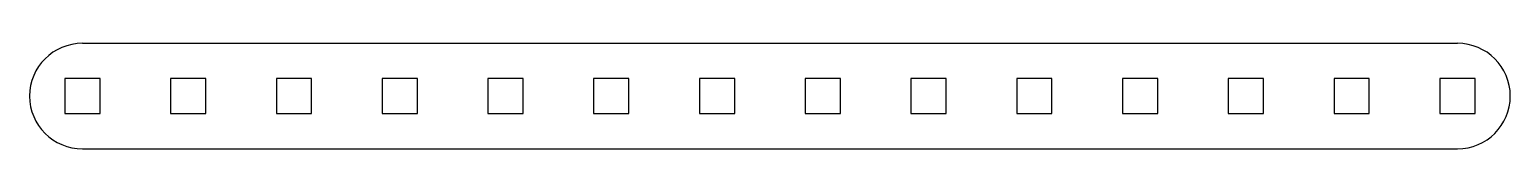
# Model space of a CAD drawing. Header units: millimetres. Extents: x 5 to 131, y 288 to 297.
import ezdxf

# ---------------------------------------------------------------- set-up
doc = ezdxf.new("R2010")
doc.units = ezdxf.units.MM
doc.layers.add('Default', color=7, linetype='Continuous')

# ---------------------------------------------------------------- blocks, each defined once
blk = doc.blocks.new('SE')
at = {"layer": 'Default', "color": 7, "linetype": 'Continuous'}
for p, q in [((8.4, 293.77), (8.4, 290.77)), ((11.4, 293.77), (8.4, 293.77)), ((11.4, 290.77), (11.4, 293.77)), ((8.4, 290.77), (11.4, 290.77))]:
    blk.add_line(p, q, dxfattribs=at)
blk = doc.blocks.new('SE1')
at = {"layer": 'Default', "color": 7, "linetype": 'Continuous'}
for p, q in [((17.4, 293.77), (17.4, 290.77)), ((20.4, 293.77), (17.4, 293.77)), ((20.4, 290.77), (20.4, 293.77)), ((17.4, 290.77), (20.4, 290.77))]:
    blk.add_line(p, q, dxfattribs=at)
blk = doc.blocks.new('SE2')
at = {"layer": 'Default', "color": 7, "linetype": 'Continuous'}
for p, q in [((26.4, 293.77), (26.4, 290.77)), ((29.4, 293.77), (26.4, 293.77)), ((29.4, 290.77), (29.4, 293.77)), ((26.4, 290.77), (29.4, 290.77))]:
    blk.add_line(p, q, dxfattribs=at)
blk = doc.blocks.new('SE3')
at = {"layer": 'Default', "color": 7, "linetype": 'Continuous'}
for p, q in [((35.4, 293.77), (35.4, 290.77)), ((38.4, 293.77), (35.4, 293.77)), ((38.4, 290.77), (38.4, 293.77)), ((35.4, 290.77), (38.4, 290.77))]:
    blk.add_line(p, q, dxfattribs=at)
blk = doc.blocks.new('SE4')
at = {"layer": 'Default', "color": 7, "linetype": 'Continuous'}
for p, q in [((44.4, 293.77), (44.4, 290.77)), ((47.4, 293.77), (44.4, 293.77)), ((47.4, 290.77), (47.4, 293.77)), ((44.4, 290.77), (47.4, 290.77))]:
    blk.add_line(p, q, dxfattribs=at)
blk = doc.blocks.new('SE5')
at = {"layer": 'Default', "color": 7, "linetype": 'Continuous'}
for p, q in [((53.4, 293.77), (53.4, 290.77)), ((56.4, 293.77), (53.4, 293.77)), ((56.4, 290.77), (56.4, 293.77)), ((53.4, 290.77), (56.4, 290.77))]:
    blk.add_line(p, q, dxfattribs=at)
blk = doc.blocks.new('SE6')
at = {"layer": 'Default', "color": 7, "linetype": 'Continuous'}
for p, q in [((62.4, 293.77), (62.4, 290.77)), ((65.4, 293.77), (62.4, 293.77)), ((65.4, 290.77), (65.4, 293.77)), ((62.4, 290.77), (65.4, 290.77))]:
    blk.add_line(p, q, dxfattribs=at)
blk = doc.blocks.new('SE7')
at = {"layer": 'Default', "color": 7, "linetype": 'Continuous'}
for p, q in [((71.4, 293.77), (71.4, 290.77)), ((74.4, 293.77), (71.4, 293.77)), ((74.4, 290.77), (74.4, 293.77)), ((71.4, 290.77), (74.4, 290.77))]:
    blk.add_line(p, q, dxfattribs=at)
blk = doc.blocks.new('SE8')
at = {"layer": 'Default', "color": 7, "linetype": 'Continuous'}
for p, q in [((80.4, 293.77), (80.4, 290.77)), ((83.4, 293.77), (80.4, 293.77)), ((83.4, 290.77), (83.4, 293.77)), ((80.4, 290.77), (83.4, 290.77))]:
    blk.add_line(p, q, dxfattribs=at)
blk = doc.blocks.new('SE9')
at = {"layer": 'Default', "color": 7, "linetype": 'Continuous'}
for p, q in [((89.4, 293.77), (89.4, 290.77)), ((92.4, 293.77), (89.4, 293.77)), ((92.4, 290.77), (92.4, 293.77)), ((89.4, 290.77), (92.4, 290.77))]:
    blk.add_line(p, q, dxfattribs=at)
blk = doc.blocks.new('SE10')
at = {"layer": 'Default', "color": 7, "linetype": 'Continuous'}
for p, q in [((125.4, 293.77), (125.4, 290.77)), ((128.4, 293.77), (125.4, 293.77)), ((128.4, 290.77), (128.4, 293.77)), ((125.4, 290.77), (128.4, 290.77))]:
    blk.add_line(p, q, dxfattribs=at)
blk = doc.blocks.new('SE11')
at = {"layer": 'Default', "color": 7, "linetype": 'Continuous'}
for p, q in [((98.4, 293.77), (98.4, 290.77)), ((101.4, 293.77), (98.4, 293.77)), ((101.4, 290.77), (101.4, 293.77)), ((98.4, 290.77), (101.4, 290.77))]:
    blk.add_line(p, q, dxfattribs=at)
blk = doc.blocks.new('SE12')
at = {"layer": 'Default', "color": 7, "linetype": 'Continuous'}
for p, q in [((107.4, 293.77), (107.4, 290.77)), ((110.4, 293.77), (107.4, 293.77)), ((110.4, 290.77), (110.4, 293.77)), ((107.4, 290.77), (110.4, 290.77))]:
    blk.add_line(p, q, dxfattribs=at)
blk = doc.blocks.new('SE13')
at = {"layer": 'Default', "color": 7, "linetype": 'Continuous'}
for p, q in [((116.4, 293.77), (116.4, 290.77)), ((119.4, 293.77), (116.4, 293.77)), ((119.4, 290.77), (119.4, 293.77)), ((116.4, 290.77), (119.4, 290.77))]:
    blk.add_line(p, q, dxfattribs=at)

msp = doc.modelspace()

# ---------------------------------------------------------------- linework, layer by layer
at = {"layer": 'Default', "color": 7, "linetype": 'Continuous'}
for p, q in [((9.9, 296.77), (126.9, 296.77)), ((9.9, 287.77), (126.9, 287.77))]:
    msp.add_line(p, q, dxfattribs=at)
for centre, start, end in [((9.9, 292.27), 90, 270), ((126.9, 292.27), 270, 90)]:
    msp.add_arc(centre, 4.5, start, end, dxfattribs=at)

# ---------------------------------------------------------------- block references
at = {"layer": 'Default'}
for name in ['SE', 'SE1', 'SE2', 'SE3', 'SE4', 'SE5', 'SE6', 'SE7', 'SE8', 'SE9', 'SE11', 'SE12', 'SE13', 'SE10']:
    msp.add_blockref(name, (0, 0), dxfattribs=at)

doc.saveas('drawing.dxf')
